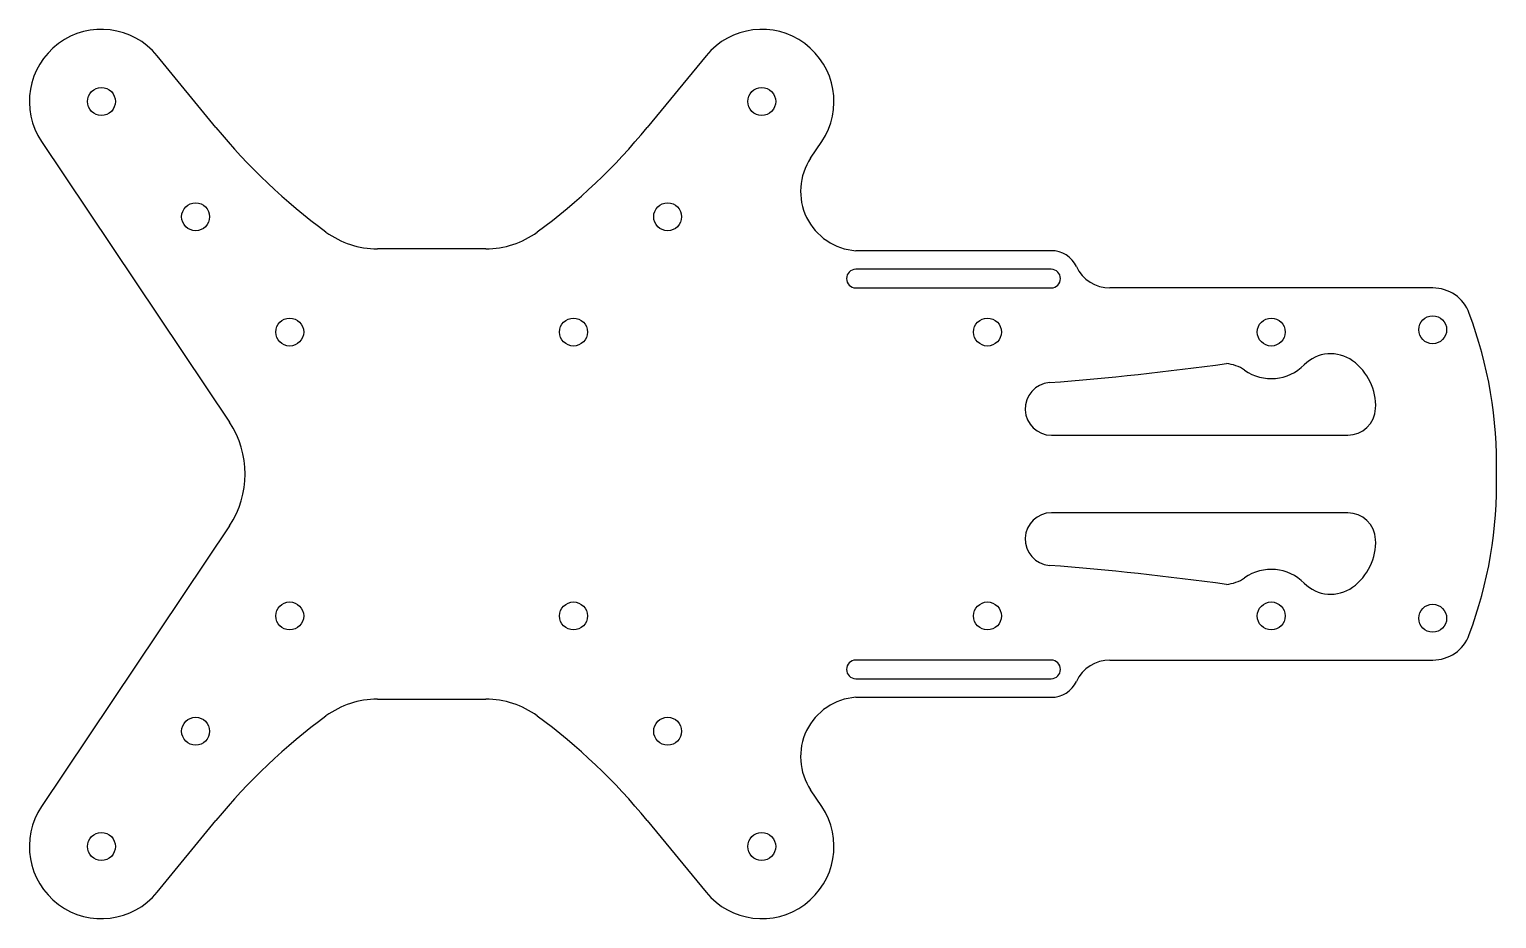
# Model space of a CAD drawing. Header units: millimetres. Extents: x -43 to 114, y -48 to 48.
import ezdxf

# ---------------------------------------------------------------- set-up
doc = ezdxf.new("R2010")
doc.units = ezdxf.units.MM

msp = doc.modelspace()

# ---------------------------------------------------------------- linework, layer by layer
at = {"color": 7, "linetype": 'Continuous', "lineweight": 25}
for p, q in [((-23.18, 37.24), (-29.5, 44.95)), ((29.5, 44.95), (23.18, 37.24)), ((-41.93, 35.72), (-21.73, 5.57)), ((40.74, 33.94), (41.93, 35.72)), ((5.83, 24.2), (-5.83, 24.2)), ((66.6, 24), (45.6, 24)), ((66.6, 22), (45.6, 22)), ((45.6, 20), (66.6, 20)), ((107.61, 20), (72.92, 20)), ((66.63, 4.17), (98.47, 4.17)), ((98.47, -4.17), (66.63, -4.17)), ((-21.73, -5.57), (-41.93, -35.72)), ((66.6, -20), (45.6, -20)), ((72.92, -20), (107.61, -20)), ((45.6, -22), (66.6, -22)), ((-5.83, -24.2), (5.83, -24.2)), ((45.6, -24), (66.6, -24)), ((41.93, -35.72), (40.74, -33.94)), ((-29.5, -44.95), (-23.18, -37.24)), ((23.18, -37.24), (29.5, -44.95))]:
    msp.add_line(p, q, dxfattribs=at)
for centre in [(-35.49, 40.03), (35.49, 40.03), (-25.37, 27.64), (25.37, 27.64), (-15.25, 15.25), (15.25, 15.25), (59.75, 15.25), (90.25, 15.25), (107.61, 15.5), (-15.25, -15.25), (15.25, -15.25), (59.75, -15.25), (90.25, -15.25), (107.61, -15.5), (-25.37, -27.64), (25.37, -27.64), (-35.49, -40.03), (35.49, -40.03)]:
    msp.add_circle(centre, 1.5, dxfattribs=at)
for centre, radius, start, end in [((-35.49, 40.03), 7.75, 39.3763, 213.8217), ((35.49, 40.03), 7.75, 326.1783, 140.6237), ((27.15, 78.38), 65, 219.2573, 233.6732), ((-27.15, 78.38), 65, 306.3273, 320.7431), ((46.06, 30.38), 6.4, 146.1783, 265.8558), ((-5.83, 33.52), 9.33, 233.6727, 270), ((5.83, 33.52), 9.33, 270, 306.3273), ((66.6, 21), 3, 25.3769, 90), ((72.92, 24), 4, 205.3769, 270), ((45.6, 21), 1, 90, 270), ((66.6, 21), 1, 270, 90), ((107.61, 15.8), 4.2, 20.4129, 90), ((67.84, 0.97), 46.64, 358.8049, 20.4486), ((96.65, 8.92), 4, 54.0991, 135.3233), ((40.5, 341.29), 332.48, 274.4692, 277.7692), ((85.09, 7.88), 4, 55.0261, 84.9039), ((90.25, 15.25), 5, 235.0261, 315.3233), ((95.48, 7.3), 6, 357.4018, 54.0992), ((66.63, 7), 2.83, 94.4692, 270), ((98.47, 7.17), 3, 270, 357.4017), ((-30.04, 0), 10, 326.1783, 33.8217), ((67.84, -0.97), 46.64, 339.5514, 1.1951), ((66.63, -7), 2.83, 90, 265.5307), ((98.47, -7.17), 3, 2.5983, 89.9998), ((95.48, -7.3), 6, 305.9009, 2.5983), ((40.5, -341.29), 332.48, 82.2308, 85.5308), ((90.25, -15.25), 5, 44.6767, 124.9739), ((85.09, -7.88), 4, 275.0961, 304.9739), ((96.65, -8.92), 4, 224.6767, 305.9009), ((107.61, -15.8), 4.2, 270, 339.5871), ((45.6, -21), 1, 90, 270), ((66.6, -21), 1, 270, 90), ((72.92, -24), 4, 90, 154.6231), ((66.6, -21), 3, 270, 334.6231), ((-5.83, -33.52), 9.33, 90, 126.3273), ((5.83, -33.52), 9.33, 53.6727, 90), ((46.06, -30.38), 6.4, 94.1442, 213.8217), ((27.15, -78.38), 65, 126.3273, 140.7431), ((-27.15, -78.38), 65, 39.2573, 53.6732), ((-35.49, -40.03), 7.75, 146.1783, 320.6237), ((35.49, -40.03), 7.75, 219.3763, 33.8217)]:
    msp.add_arc(centre, radius, start, end, dxfattribs=at)

doc.saveas('drawing.dxf')
